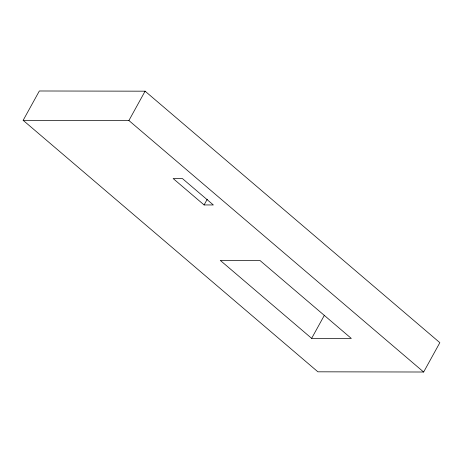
<?xml version="1.0" encoding="UTF-8"?>
<svg xmlns="http://www.w3.org/2000/svg" width="463" height="463" viewBox="0 0 463 463"><rect width="100%" height="100%" fill="white"/><g stroke="black" fill="none" stroke-linecap="round" stroke-linejoin="round"><path stroke-width="0.69" d="M23.15 120.328L39.349 90.985L145.098 91.182L439.85 342.672L423.651 372.015L317.902 371.818L23.15 120.328L128.905 120.525L423.651 372.015M128.905 120.525L145.098 91.182M204.096 204.941L213.35 204.959L182.399 178.55L173.145 178.533L204.096 204.941L207.239 199.246M311.645 338.349L351.307 338.424L259.934 260.461L220.272 260.385L311.645 338.349L324.401 315.245"/></g></svg>
